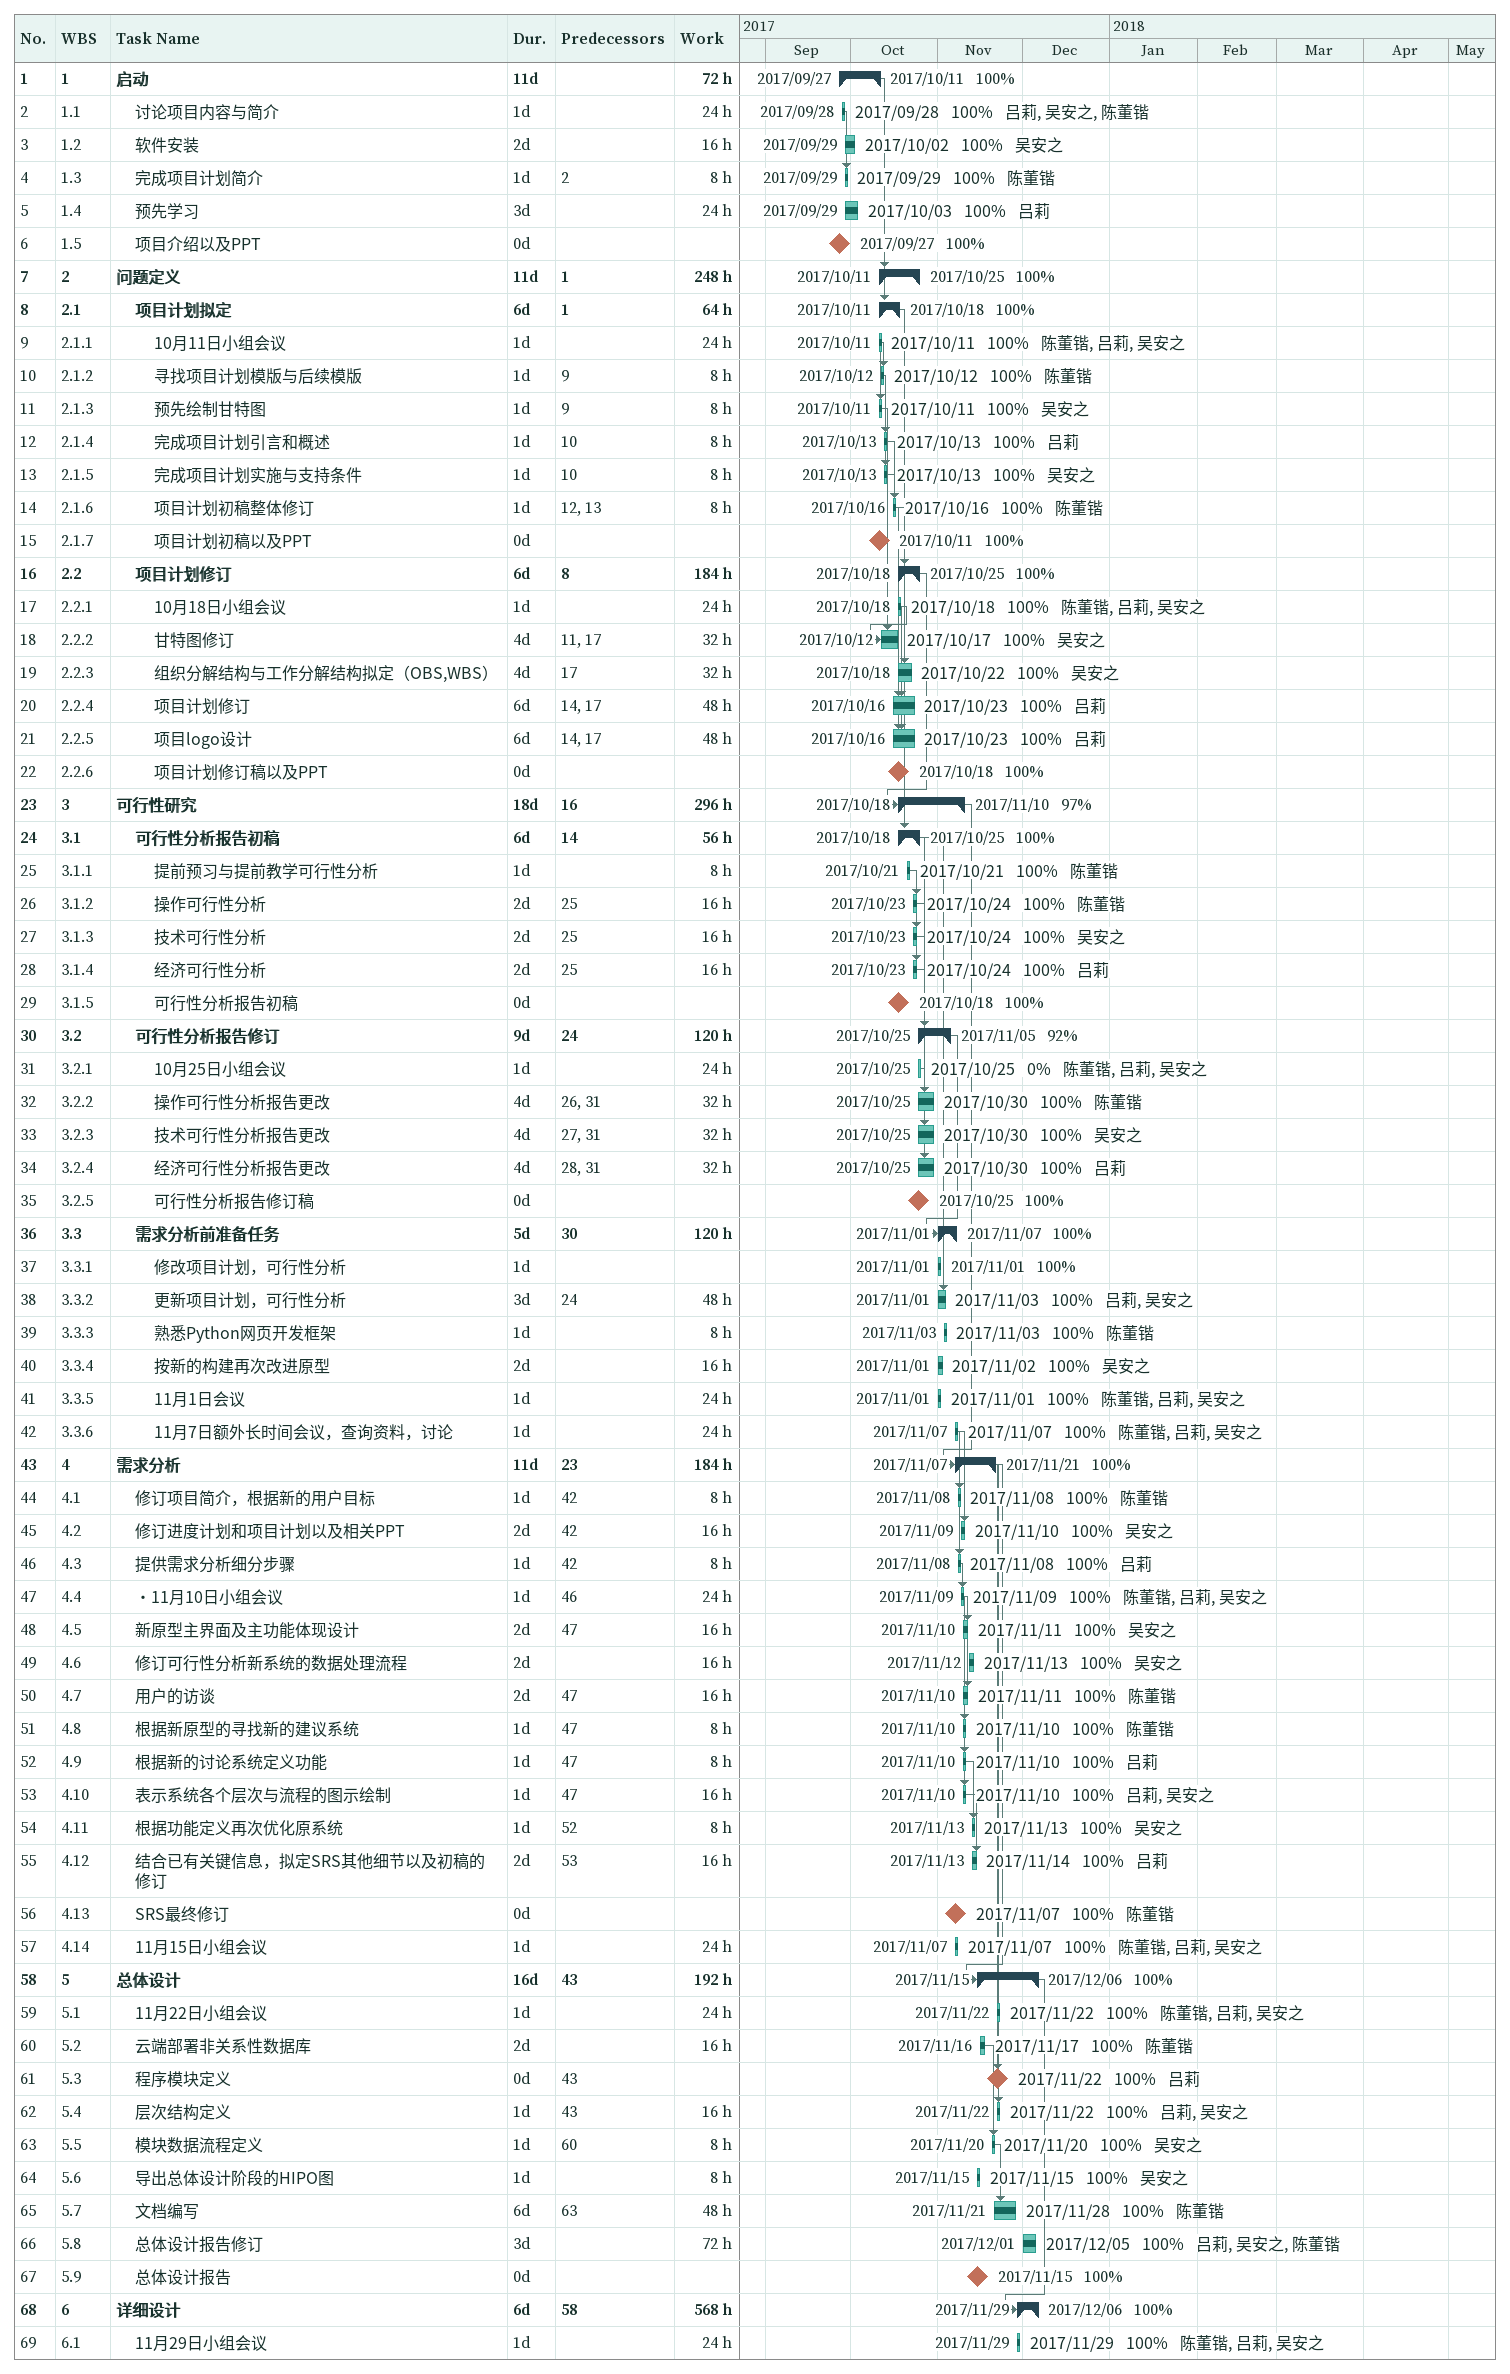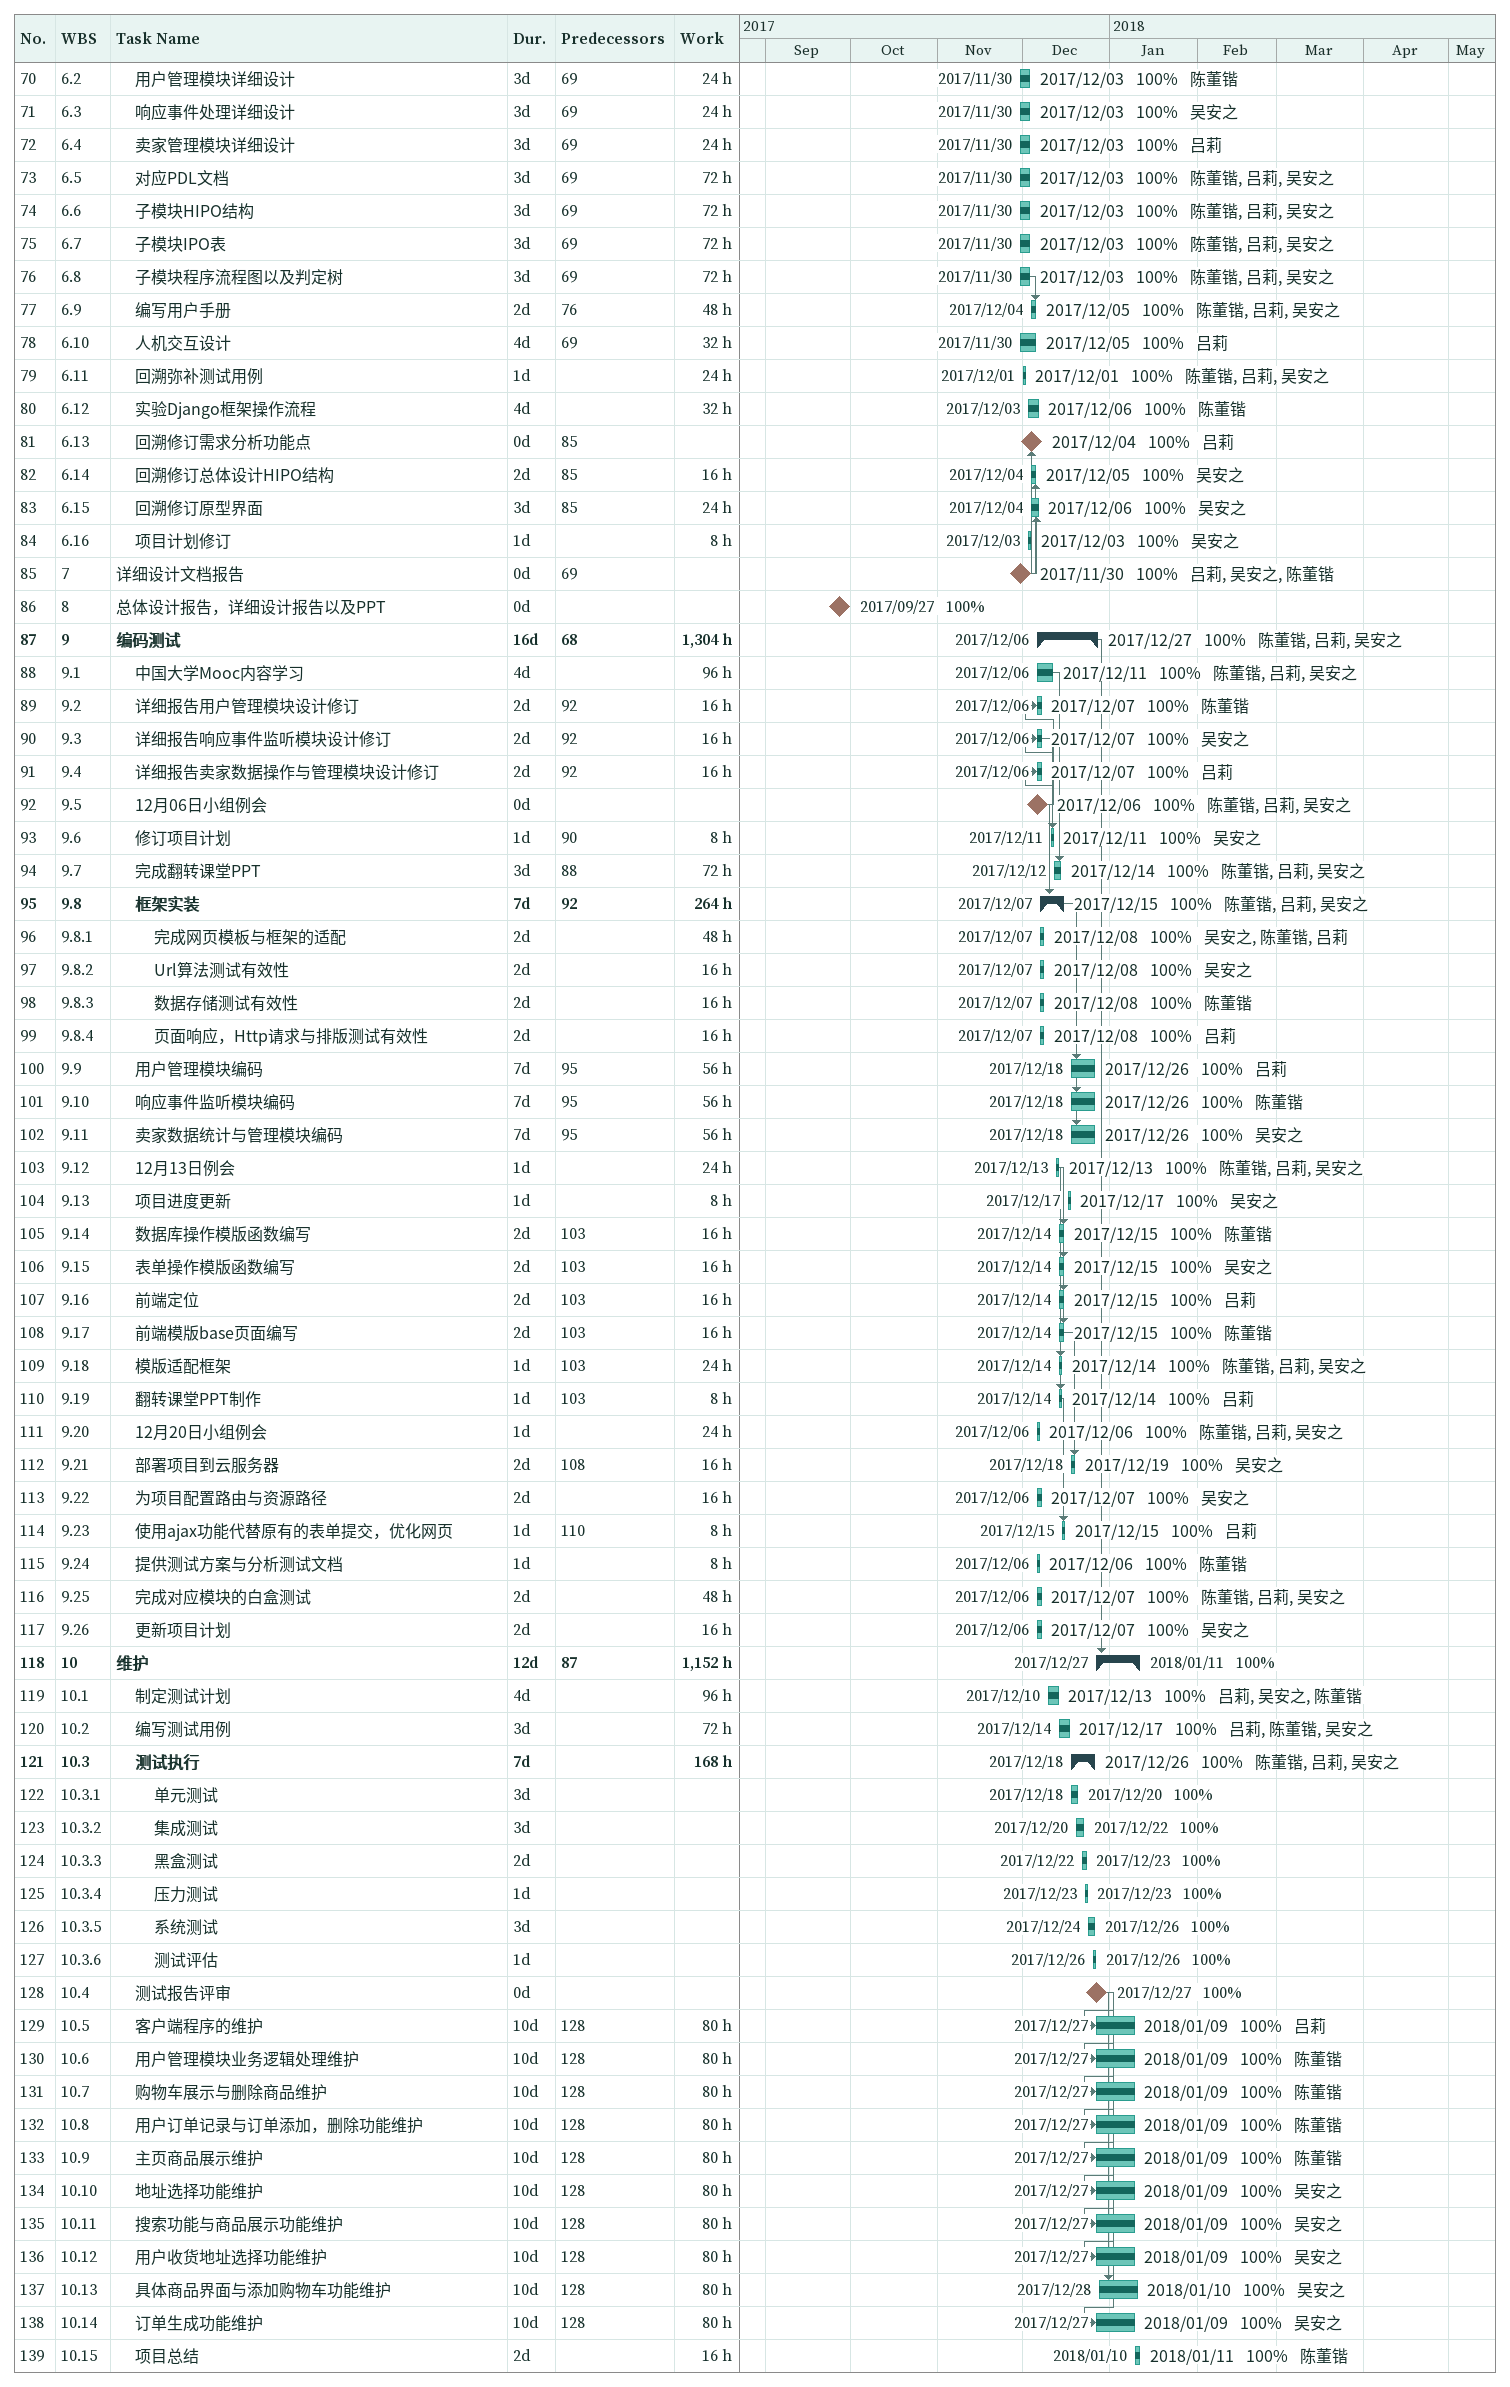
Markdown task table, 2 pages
| ID | WBS | Task | Duration | Start | Finish | Predecessors | Resources | % complete | Work (h) |
|---|---|---|---|---|---|---|---|---|---|
| 1 | 1 | **启动** | 11d | 2017-09-27 | 2017-10-11 |  |  | 100 | 72 |
| 2 | 1.1 | 讨论项目内容与简介 | 1d | 2017-09-28 | 2017-09-28 |  | 吕莉, 吴安之, 陈董锴 | 100 | 24 |
| 3 | 1.2 | 软件安装 | 2d | 2017-09-29 | 2017-10-02 |  | 吴安之 | 100 | 16 |
| 4 | 1.3 | 完成项目计划简介 | 1d | 2017-09-29 | 2017-09-29 | 2 | 陈董锴 | 100 | 8 |
| 5 | 1.4 | 预先学习 | 3d | 2017-09-29 | 2017-10-03 |  | 吕莉 | 100 | 24 |
| 6 | 1.5 | 项目介绍以及PPT | 0d | 2017-09-27 | 2017-09-27 |  |  | 100 |  |
| 7 | 2 | **问题定义** | 11d | 2017-10-11 | 2017-10-25 | 1 |  | 100 | 248 |
| 8 | 2.1 | **项目计划拟定** | 6d | 2017-10-11 | 2017-10-18 | 1 |  | 100 | 64 |
| 9 | 2.1.1 | 10月11日小组会议 | 1d | 2017-10-11 | 2017-10-11 |  | 陈董锴, 吕莉, 吴安之 | 100 | 24 |
| 10 | 2.1.2 | 寻找项目计划模版与后续模版 | 1d | 2017-10-12 | 2017-10-12 | 9 | 陈董锴 | 100 | 8 |
| 11 | 2.1.3 | 预先绘制甘特图 | 1d | 2017-10-11 | 2017-10-11 | 9 | 吴安之 | 100 | 8 |
| 12 | 2.1.4 | 完成项目计划引言和概述 | 1d | 2017-10-13 | 2017-10-13 | 10 | 吕莉 | 100 | 8 |
| 13 | 2.1.5 | 完成项目计划实施与支持条件 | 1d | 2017-10-13 | 2017-10-13 | 10 | 吴安之 | 100 | 8 |
| 14 | 2.1.6 | 项目计划初稿整体修订 | 1d | 2017-10-16 | 2017-10-16 | 12, 13 | 陈董锴 | 100 | 8 |
| 15 | 2.1.7 | 项目计划初稿以及PPT | 0d | 2017-10-11 | 2017-10-11 |  |  | 100 |  |
| 16 | 2.2 | **项目计划修订** | 6d | 2017-10-18 | 2017-10-25 | 8 |  | 100 | 184 |
| 17 | 2.2.1 | 10月18日小组会议 | 1d | 2017-10-18 | 2017-10-18 |  | 陈董锴, 吕莉, 吴安之 | 100 | 24 |
| 18 | 2.2.2 | 甘特图修订 | 4d | 2017-10-12 | 2017-10-17 | 11, 17 | 吴安之 | 100 | 32 |
| 19 | 2.2.3 | 组织分解结构与工作分解结构拟定（OBS,WBS） | 4d | 2017-10-18 | 2017-10-22 | 17 | 吴安之 | 100 | 32 |
| 20 | 2.2.4 | 项目计划修订 | 6d | 2017-10-16 | 2017-10-23 | 14, 17 | 吕莉 | 100 | 48 |
| 21 | 2.2.5 | 项目logo设计 | 6d | 2017-10-16 | 2017-10-23 | 14, 17 | 吕莉 | 100 | 48 |
| 22 | 2.2.6 | 项目计划修订稿以及PPT | 0d | 2017-10-18 | 2017-10-18 |  |  | 100 |  |
| 23 | 3 | **可行性研究** | 18d | 2017-10-18 | 2017-11-10 | 16 |  | 97 | 296 |
| 24 | 3.1 | **可行性分析报告初稿** | 6d | 2017-10-18 | 2017-10-25 | 14 |  | 100 | 56 |
| 25 | 3.1.1 | 提前预习与提前教学可行性分析 | 1d | 2017-10-21 | 2017-10-21 |  | 陈董锴 | 100 | 8 |
| 26 | 3.1.2 | 操作可行性分析 | 2d | 2017-10-23 | 2017-10-24 | 25 | 陈董锴 | 100 | 16 |
| 27 | 3.1.3 | 技术可行性分析 | 2d | 2017-10-23 | 2017-10-24 | 25 | 吴安之 | 100 | 16 |
| 28 | 3.1.4 | 经济可行性分析 | 2d | 2017-10-23 | 2017-10-24 | 25 | 吕莉 | 100 | 16 |
| 29 | 3.1.5 | 可行性分析报告初稿 | 0d | 2017-10-18 | 2017-10-18 |  |  | 100 |  |
| 30 | 3.2 | **可行性分析报告修订** | 9d | 2017-10-25 | 2017-11-05 | 24 |  | 92 | 120 |
| 31 | 3.2.1 | 10月25日小组会议 | 1d | 2017-10-25 | 2017-10-25 |  | 陈董锴, 吕莉, 吴安之 | 0 | 24 |
| 32 | 3.2.2 | 操作可行性分析报告更改 | 4d | 2017-10-25 | 2017-10-30 | 26, 31 | 陈董锴 | 100 | 32 |
| 33 | 3.2.3 | 技术可行性分析报告更改 | 4d | 2017-10-25 | 2017-10-30 | 27, 31 | 吴安之 | 100 | 32 |
| 34 | 3.2.4 | 经济可行性分析报告更改 | 4d | 2017-10-25 | 2017-10-30 | 28, 31 | 吕莉 | 100 | 32 |
| 35 | 3.2.5 | 可行性分析报告修订稿 | 0d | 2017-10-25 | 2017-10-25 |  |  | 100 |  |
| 36 | 3.3 | **需求分析前准备任务** | 5d | 2017-11-01 | 2017-11-07 | 30 |  | 100 | 120 |
| 37 | 3.3.1 | 修改项目计划，可行性分析 | 1d | 2017-11-01 | 2017-11-01 |  |  | 100 |  |
| 38 | 3.3.2 | 更新项目计划，可行性分析 | 3d | 2017-11-01 | 2017-11-03 | 24 | 吕莉, 吴安之 | 100 | 48 |
| 39 | 3.3.3 | 熟悉Python网页开发框架 | 1d | 2017-11-03 | 2017-11-03 |  | 陈董锴 | 100 | 8 |
| 40 | 3.3.4 | 按新的构建再次改进原型 | 2d | 2017-11-01 | 2017-11-02 |  | 吴安之 | 100 | 16 |
| 41 | 3.3.5 | 11月1日会议 | 1d | 2017-11-01 | 2017-11-01 |  | 陈董锴, 吕莉, 吴安之 | 100 | 24 |
| 42 | 3.3.6 | 11月7日额外长时间会议，查询资料，讨论 | 1d | 2017-11-07 | 2017-11-07 |  | 陈董锴, 吕莉, 吴安之 | 100 | 24 |
| 43 | 4 | **需求分析** | 11d | 2017-11-07 | 2017-11-21 | 23 |  | 100 | 184 |
| 44 | 4.1 | 修订项目简介，根据新的用户目标 | 1d | 2017-11-08 | 2017-11-08 | 42 | 陈董锴 | 100 | 8 |
| 45 | 4.2 | 修订进度计划和项目计划以及相关PPT | 2d | 2017-11-09 | 2017-11-10 | 42 | 吴安之 | 100 | 16 |
| 46 | 4.3 | 提供需求分析细分步骤 | 1d | 2017-11-08 | 2017-11-08 | 42 | 吕莉 | 100 | 8 |
| 47 | 4.4 | ·11月10日小组会议 | 1d | 2017-11-09 | 2017-11-09 | 46 | 陈董锴, 吕莉, 吴安之 | 100 | 24 |
| 48 | 4.5 | 新原型主界面及主功能体现设计 | 2d | 2017-11-10 | 2017-11-11 | 47 | 吴安之 | 100 | 16 |
| 49 | 4.6 | 修订可行性分析新系统的数据处理流程 | 2d | 2017-11-12 | 2017-11-13 |  | 吴安之 | 100 | 16 |
| 50 | 4.7 | 用户的访谈 | 2d | 2017-11-10 | 2017-11-11 | 47 | 陈董锴 | 100 | 16 |
| 51 | 4.8 | 根据新原型的寻找新的建议系统 | 1d | 2017-11-10 | 2017-11-10 | 47 | 陈董锴 | 100 | 8 |
| 52 | 4.9 | 根据新的讨论系统定义功能 | 1d | 2017-11-10 | 2017-11-10 | 47 | 吕莉 | 100 | 8 |
| 53 | 4.10 | 表示系统各个层次与流程的图示绘制 | 1d | 2017-11-10 | 2017-11-10 | 47 | 吕莉, 吴安之 | 100 | 16 |
| 54 | 4.11 | 根据功能定义再次优化原系统 | 1d | 2017-11-13 | 2017-11-13 | 52 | 吴安之 | 100 | 8 |
| 55 | 4.12 | 结合已有关键信息，拟定SRS其他细节以及初稿的修订 | 2d | 2017-11-13 | 2017-11-14 | 53 | 吕莉 | 100 | 16 |
| 56 | 4.13 | SRS最终修订 | 0d | 2017-11-07 | 2017-11-07 |  | 陈董锴 | 100 |  |
| 57 | 4.14 | 11月15日小组会议 | 1d | 2017-11-07 | 2017-11-07 |  | 陈董锴, 吕莉, 吴安之 | 100 | 24 |
| 58 | 5 | **总体设计** | 16d | 2017-11-15 | 2017-12-06 | 43 |  | 100 | 192 |
| 59 | 5.1 | 11月22日小组会议 | 1d | 2017-11-22 | 2017-11-22 |  | 陈董锴, 吕莉, 吴安之 | 100 | 24 |
| 60 | 5.2 | 云端部署非关系性数据库 | 2d | 2017-11-16 | 2017-11-17 |  | 陈董锴 | 100 | 16 |
| 61 | 5.3 | 程序模块定义 | 0d | 2017-11-22 | 2017-11-22 | 43 | 吕莉 | 100 |  |
| 62 | 5.4 | 层次结构定义 | 1d | 2017-11-22 | 2017-11-22 | 43 | 吕莉, 吴安之 | 100 | 16 |
| 63 | 5.5 | 模块数据流程定义 | 1d | 2017-11-20 | 2017-11-20 | 60 | 吴安之 | 100 | 8 |
| 64 | 5.6 | 导出总体设计阶段的HIPO图 | 1d | 2017-11-15 | 2017-11-15 |  | 吴安之 | 100 | 8 |
| 65 | 5.7 | 文档编写 | 6d | 2017-11-21 | 2017-11-28 | 63 | 陈董锴 | 100 | 48 |
| 66 | 5.8 | 总体设计报告修订 | 3d | 2017-12-01 | 2017-12-05 |  | 吕莉, 吴安之, 陈董锴 | 100 | 72 |
| 67 | 5.9 | 总体设计报告 | 0d | 2017-11-15 | 2017-11-15 |  |  | 100 |  |
| 68 | 6 | **详细设计** | 6d | 2017-11-29 | 2017-12-06 | 58 |  | 100 | 568 |
| 69 | 6.1 | 11月29日小组会议 | 1d | 2017-11-29 | 2017-11-29 |  | 陈董锴, 吕莉, 吴安之 | 100 | 24 |
| 70 | 6.2 | 用户管理模块详细设计 | 3d | 2017-11-30 | 2017-12-03 | 69 | 陈董锴 | 100 | 24 |
| 71 | 6.3 | 响应事件处理详细设计 | 3d | 2017-11-30 | 2017-12-03 | 69 | 吴安之 | 100 | 24 |
| 72 | 6.4 | 卖家管理模块详细设计 | 3d | 2017-11-30 | 2017-12-03 | 69 | 吕莉 | 100 | 24 |
| 73 | 6.5 | 对应PDL文档 | 3d | 2017-11-30 | 2017-12-03 | 69 | 陈董锴, 吕莉, 吴安之 | 100 | 72 |
| 74 | 6.6 | 子模块HIPO结构 | 3d | 2017-11-30 | 2017-12-03 | 69 | 陈董锴, 吕莉, 吴安之 | 100 | 72 |
| 75 | 6.7 | 子模块IPO表 | 3d | 2017-11-30 | 2017-12-03 | 69 | 陈董锴, 吕莉, 吴安之 | 100 | 72 |
| 76 | 6.8 | 子模块程序流程图以及判定树 | 3d | 2017-11-30 | 2017-12-03 | 69 | 陈董锴, 吕莉, 吴安之 | 100 | 72 |
| 77 | 6.9 | 编写用户手册 | 2d | 2017-12-04 | 2017-12-05 | 76 | 陈董锴, 吕莉, 吴安之 | 100 | 48 |
| 78 | 6.10 | 人机交互设计 | 4d | 2017-11-30 | 2017-12-05 | 69 | 吕莉 | 100 | 32 |
| 79 | 6.11 | 回溯弥补测试用例 | 1d | 2017-12-01 | 2017-12-01 |  | 陈董锴, 吕莉, 吴安之 | 100 | 24 |
| 80 | 6.12 | 实验Django框架操作流程 | 4d | 2017-12-03 | 2017-12-06 |  | 陈董锴 | 100 | 32 |
| 81 | 6.13 | 回溯修订需求分析功能点 | 0d | 2017-12-04 | 2017-12-04 | 85 | 吕莉 | 100 |  |
| 82 | 6.14 | 回溯修订总体设计HIPO结构 | 2d | 2017-12-04 | 2017-12-05 | 85 | 吴安之 | 100 | 16 |
| 83 | 6.15 | 回溯修订原型界面 | 3d | 2017-12-04 | 2017-12-06 | 85 | 吴安之 | 100 | 24 |
| 84 | 6.16 | 项目计划修订 | 1d | 2017-12-03 | 2017-12-03 |  | 吴安之 | 100 | 8 |
| 85 | 7 | 详细设计文档报告 | 0d | 2017-11-30 | 2017-11-30 | 69 | 吕莉, 吴安之, 陈董锴 | 100 |  |
| 86 | 8 | 总体设计报告，详细设计报告以及PPT | 0d | 2017-09-27 | 2017-09-27 |  |  | 100 |  |
| 87 | 9 | **编码测试** | 16d | 2017-12-06 | 2017-12-27 | 68 | 陈董锴, 吕莉, 吴安之 | 100 | 1304 |
| 88 | 9.1 | 中国大学Mooc内容学习 | 4d | 2017-12-06 | 2017-12-11 |  | 陈董锴, 吕莉, 吴安之 | 100 | 96 |
| 89 | 9.2 | 详细报告用户管理模块设计修订 | 2d | 2017-12-06 | 2017-12-07 | 92 | 陈董锴 | 100 | 16 |
| 90 | 9.3 | 详细报告响应事件监听模块设计修订 | 2d | 2017-12-06 | 2017-12-07 | 92 | 吴安之 | 100 | 16 |
| 91 | 9.4 | 详细报告卖家数据操作与管理模块设计修订 | 2d | 2017-12-06 | 2017-12-07 | 92 | 吕莉 | 100 | 16 |
| 92 | 9.5 | 12月06日小组例会 | 0d | 2017-12-06 | 2017-12-06 |  | 陈董锴, 吕莉, 吴安之 | 100 |  |
| 93 | 9.6 | 修订项目计划 | 1d | 2017-12-11 | 2017-12-11 | 90 | 吴安之 | 100 | 8 |
| 94 | 9.7 | 完成翻转课堂PPT | 3d | 2017-12-12 | 2017-12-14 | 88 | 陈董锴, 吕莉, 吴安之 | 100 | 72 |
| 95 | 9.8 | **框架实装** | 7d | 2017-12-07 | 2017-12-15 | 92 | 陈董锴, 吕莉, 吴安之 | 100 | 264 |
| 96 | 9.8.1 | 完成网页模板与框架的适配 | 2d | 2017-12-07 | 2017-12-08 |  | 吴安之, 陈董锴, 吕莉 | 100 | 48 |
| 97 | 9.8.2 | Url算法测试有效性 | 2d | 2017-12-07 | 2017-12-08 |  | 吴安之 | 100 | 16 |
| 98 | 9.8.3 | 数据存储测试有效性 | 2d | 2017-12-07 | 2017-12-08 |  | 陈董锴 | 100 | 16 |
| 99 | 9.8.4 | 页面响应，Http请求与排版测试有效性 | 2d | 2017-12-07 | 2017-12-08 |  | 吕莉 | 100 | 16 |
| 100 | 9.9 | 用户管理模块编码 | 7d | 2017-12-18 | 2017-12-26 | 95 | 吕莉 | 100 | 56 |
| 101 | 9.10 | 响应事件监听模块编码 | 7d | 2017-12-18 | 2017-12-26 | 95 | 陈董锴 | 100 | 56 |
| 102 | 9.11 | 卖家数据统计与管理模块编码 | 7d | 2017-12-18 | 2017-12-26 | 95 | 吴安之 | 100 | 56 |
| 103 | 9.12 | 12月13日例会 | 1d | 2017-12-13 | 2017-12-13 |  | 陈董锴, 吕莉, 吴安之 | 100 | 24 |
| 104 | 9.13 | 项目进度更新 | 1d | 2017-12-17 | 2017-12-17 |  | 吴安之 | 100 | 8 |
| 105 | 9.14 | 数据库操作模版函数编写 | 2d | 2017-12-14 | 2017-12-15 | 103 | 陈董锴 | 100 | 16 |
| 106 | 9.15 | 表单操作模版函数编写 | 2d | 2017-12-14 | 2017-12-15 | 103 | 吴安之 | 100 | 16 |
| 107 | 9.16 | 前端定位 | 2d | 2017-12-14 | 2017-12-15 | 103 | 吕莉 | 100 | 16 |
| 108 | 9.17 | 前端模版base页面编写 | 2d | 2017-12-14 | 2017-12-15 | 103 | 陈董锴 | 100 | 16 |
| 109 | 9.18 | 模版适配框架 | 1d | 2017-12-14 | 2017-12-14 | 103 | 陈董锴, 吕莉, 吴安之 | 100 | 24 |
| 110 | 9.19 | 翻转课堂PPT制作 | 1d | 2017-12-14 | 2017-12-14 | 103 | 吕莉 | 100 | 8 |
| 111 | 9.20 | 12月20日小组例会 | 1d | 2017-12-06 | 2017-12-06 |  | 陈董锴, 吕莉, 吴安之 | 100 | 24 |
| 112 | 9.21 | 部署项目到云服务器 | 2d | 2017-12-18 | 2017-12-19 | 108 | 吴安之 | 100 | 16 |
| 113 | 9.22 | 为项目配置路由与资源路径 | 2d | 2017-12-06 | 2017-12-07 |  | 吴安之 | 100 | 16 |
| 114 | 9.23 | 使用ajax功能代替原有的表单提交，优化网页 | 1d | 2017-12-15 | 2017-12-15 | 110 | 吕莉 | 100 | 8 |
| 115 | 9.24 | 提供测试方案与分析测试文档 | 1d | 2017-12-06 | 2017-12-06 |  | 陈董锴 | 100 | 8 |
| 116 | 9.25 | 完成对应模块的白盒测试 | 2d | 2017-12-06 | 2017-12-07 |  | 陈董锴, 吕莉, 吴安之 | 100 | 48 |
| 117 | 9.26 | 更新项目计划 | 2d | 2017-12-06 | 2017-12-07 |  | 吴安之 | 100 | 16 |
| 118 | 10 | **维护** | 12d | 2017-12-27 | 2018-01-11 | 87 |  | 100 | 1152 |
| 119 | 10.1 | 制定测试计划 | 4d | 2017-12-10 | 2017-12-13 |  | 吕莉, 吴安之, 陈董锴 | 100 | 96 |
| 120 | 10.2 | 编写测试用例 | 3d | 2017-12-14 | 2017-12-17 |  | 吕莉, 陈董锴, 吴安之 | 100 | 72 |
| 121 | 10.3 | **测试执行** | 7d | 2017-12-18 | 2017-12-26 |  | 陈董锴, 吕莉, 吴安之 | 100 | 168 |
| 122 | 10.3.1 | 单元测试 | 3d | 2017-12-18 | 2017-12-20 |  |  | 100 |  |
| 123 | 10.3.2 | 集成测试 | 3d | 2017-12-20 | 2017-12-22 |  |  | 100 |  |
| 124 | 10.3.3 | 黑盒测试 | 2d | 2017-12-22 | 2017-12-23 |  |  | 100 |  |
| 125 | 10.3.4 | 压力测试 | 1d | 2017-12-23 | 2017-12-23 |  |  | 100 |  |
| 126 | 10.3.5 | 系统测试 | 3d | 2017-12-24 | 2017-12-26 |  |  | 100 |  |
| 127 | 10.3.6 | 测试评估 | 1d | 2017-12-26 | 2017-12-26 |  |  | 100 |  |
| 128 | 10.4 | 测试报告评审 | 0d | 2017-12-27 | 2017-12-27 |  |  | 100 |  |
| 129 | 10.5 | 客户端程序的维护 | 10d | 2017-12-27 | 2018-01-09 | 128 | 吕莉 | 100 | 80 |
| 130 | 10.6 | 用户管理模块业务逻辑处理维护 | 10d | 2017-12-27 | 2018-01-09 | 128 | 陈董锴 | 100 | 80 |
| 131 | 10.7 | 购物车展示与删除商品维护 | 10d | 2017-12-27 | 2018-01-09 | 128 | 陈董锴 | 100 | 80 |
| 132 | 10.8 | 用户订单记录与订单添加，删除功能维护 | 10d | 2017-12-27 | 2018-01-09 | 128 | 陈董锴 | 100 | 80 |
| 133 | 10.9 | 主页商品展示维护 | 10d | 2017-12-27 | 2018-01-09 | 128 | 陈董锴 | 100 | 80 |
| 134 | 10.10 | 地址选择功能维护 | 10d | 2017-12-27 | 2018-01-09 | 128 | 吴安之 | 100 | 80 |
| 135 | 10.11 | 搜索功能与商品展示功能维护 | 10d | 2017-12-27 | 2018-01-09 | 128 | 吴安之 | 100 | 80 |
| 136 | 10.12 | 用户收货地址选择功能维护 | 10d | 2017-12-27 | 2018-01-09 | 128 | 吴安之 | 100 | 80 |
| 137 | 10.13 | 具体商品界面与添加购物车功能维护 | 10d | 2017-12-28 | 2018-01-10 | 128 | 吴安之 | 100 | 80 |
| 138 | 10.14 | 订单生成功能维护 | 10d | 2017-12-27 | 2018-01-09 | 128 | 吴安之 | 100 | 80 |
| 139 | 10.15 | 项目总结 | 2d | 2018-01-10 | 2018-01-11 |  | 陈董锴 | 100 | 16 |
